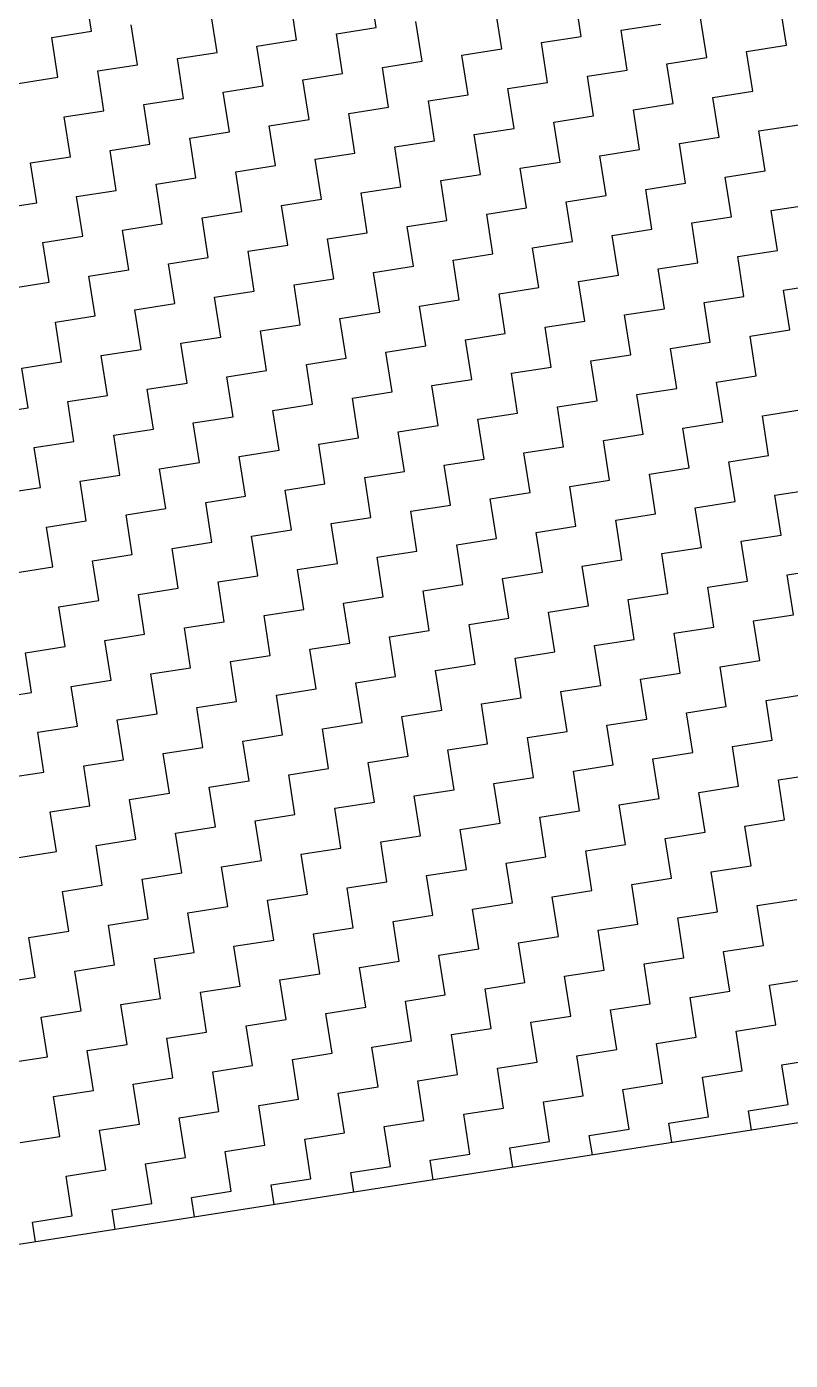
# Model space of a CAD drawing. Header units: metres. Extents: x 288488 to 290462, y 1999122 to 2001536.
# Drawn here: x 290184.9 to 290279, y 1999770.1 to 1999934.3 of the extents above; entities that cross this region are included whole.
import ezdxf

# ---------------------------------------------------------------- set-up
doc = ezdxf.new("R2010")
doc.units = ezdxf.units.M
doc.header["$MEASUREMENT"] = 0
doc.layers.add('POLY_HATCH', color=12, linetype='Continuous')

msp = doc.modelspace()

# ---------------------------------------------------------------- linework, layer by layer
at = {"layer": 'POLY_HATCH', "linetype": 'Continuous'}
for p, q in [((290192.88, 1999933.78), (290192.12, 1999938.68)), ((290227.95, 1999934.21), (290227.19, 1999939.12)), ((290253.22, 1999933.13), (290252.46, 1999938.03)), ((290208.35, 1999931.16), (290207.59, 1999936.06)), ((290218.15, 1999932.69), (290217.39, 1999937.59)), ((290243.42, 1999931.6), (290242.65, 1999936.5)), ((290278.49, 1999932.04), (290277.72, 1999936.94)), ((290198.55, 1999929.64), (290197.78, 1999934.54)), ((290233.62, 1999930.08), (290232.85, 1999934.98)), ((290258.12, 1999933.89), (290263.02, 1999934.65)), ((290268.68, 1999930.52), (290267.92, 1999935.42)), ((290187.98, 1999933.01), (290192.88, 1999933.78)), ((290188.74, 1999928.11), (290187.98, 1999933.01)), ((290223.05, 1999933.45), (290227.95, 1999934.21)), ((290223.81, 1999928.55), (290223.05, 1999933.45)), ((290248.32, 1999932.37), (290253.22, 1999933.13)), ((290258.88, 1999928.99), (290258.12, 1999933.89)), ((290203.45, 1999930.4), (290208.35, 1999931.16)), ((290213.25, 1999931.93), (290218.15, 1999932.69)), ((290214.01, 1999927.03), (290213.25, 1999931.93)), ((290238.52, 1999930.84), (290243.42, 1999931.6)), ((290249.08, 1999927.46), (290248.32, 1999932.37)), ((290273.59, 1999931.28), (290278.49, 1999932.04)), ((290274.35, 1999926.38), (290273.59, 1999931.28)), ((290193.65, 1999928.88), (290198.55, 1999929.64)), ((290204.21, 1999925.5), (290203.45, 1999930.4)), ((290228.71, 1999929.31), (290233.62, 1999930.08)), ((290239.28, 1999925.94), (290238.52, 1999930.84)), ((290263.78, 1999929.75), (290268.68, 1999930.52)), ((290264.55, 1999924.85), (290263.78, 1999929.75)), ((290183.84, 1999927.35), (290188.74, 1999928.11)), ((290194.41, 1999923.97), (290193.65, 1999928.88)), ((290218.91, 1999927.79), (290223.81, 1999928.55)), ((290229.48, 1999924.41), (290228.71, 1999929.31)), ((290253.98, 1999928.23), (290258.88, 1999928.99)), ((290254.74, 1999923.33), (290253.98, 1999928.23)), ((290209.11, 1999926.26), (290214.01, 1999927.03)), ((290209.87, 1999921.36), (290209.11, 1999926.26)), ((290219.68, 1999922.89), (290218.91, 1999927.79)), ((290244.18, 1999926.7), (290249.08, 1999927.46)), ((290244.94, 1999921.8), (290244.18, 1999926.7)), ((290269.45, 1999925.61), (290274.35, 1999926.38)), ((290199.31, 1999924.74), (290204.21, 1999925.5)), ((290200.07, 1999919.84), (290199.31, 1999924.74)), ((290234.38, 1999925.18), (290239.28, 1999925.94)), ((290235.14, 1999920.27), (290234.38, 1999925.18)), ((290259.65, 1999924.09), (290264.55, 1999924.85)), ((290270.21, 1999920.71), (290269.45, 1999925.61)), ((290189.51, 1999923.21), (290194.41, 1999923.97)), ((290190.27, 1999918.31), (290189.51, 1999923.21)), ((290224.58, 1999923.65), (290229.48, 1999924.41)), ((290225.34, 1999918.75), (290224.58, 1999923.65)), ((290249.84, 1999922.56), (290254.74, 1999923.33)), ((290260.41, 1999919.19), (290259.65, 1999924.09)), ((290204.97, 1999920.6), (290209.87, 1999921.36)), ((290214.77, 1999922.12), (290219.68, 1999922.89)), ((290215.54, 1999917.22), (290214.77, 1999922.12)), ((290240.04, 1999921.04), (290244.94, 1999921.8)), ((290250.61, 1999917.66), (290249.84, 1999922.56)), ((290275.11, 1999921.48), (290280.01, 1999922.24)), ((290275.87, 1999916.58), (290275.11, 1999921.48)), ((290195.17, 1999919.07), (290200.07, 1999919.84)), ((290205.74, 1999915.7), (290204.97, 1999920.6)), ((290230.24, 1999919.51), (290235.14, 1999920.27)), ((290240.8, 1999916.14), (290240.04, 1999921.04)), ((290265.31, 1999919.95), (290270.21, 1999920.71)), ((290266.07, 1999915.05), (290265.31, 1999919.95)), ((290185.37, 1999917.55), (290190.27, 1999918.31)), ((290195.93, 1999914.17), (290195.17, 1999919.07)), ((290220.44, 1999917.99), (290225.34, 1999918.75)), ((290221.2, 1999913.09), (290220.44, 1999917.99)), ((290231, 1999914.61), (290230.24, 1999919.51)), ((290255.51, 1999918.43), (290260.41, 1999919.19)), ((290256.27, 1999913.52), (290255.51, 1999918.43)), ((290186.13, 1999912.65), (290185.37, 1999917.55)), ((290210.64, 1999916.46), (290215.54, 1999917.22)), ((290211.4, 1999911.56), (290210.64, 1999916.46)), ((290245.71, 1999916.9), (290250.61, 1999917.66)), ((290246.47, 1999912), (290245.71, 1999916.9)), ((290270.97, 1999915.81), (290275.87, 1999916.58)), ((290200.83, 1999914.94), (290205.74, 1999915.7)), ((290201.6, 1999910.03), (290200.83, 1999914.94)), ((290235.9, 1999915.37), (290240.8, 1999916.14)), ((290236.67, 1999910.47), (290235.9, 1999915.37)), ((290261.17, 1999914.29), (290266.07, 1999915.05)), ((290271.74, 1999910.91), (290270.97, 1999915.81)), ((290191.03, 1999913.41), (290195.93, 1999914.17)), ((290191.8, 1999908.51), (290191.03, 1999913.41)), ((290216.3, 1999912.32), (290221.2, 1999913.09)), ((290226.1, 1999913.85), (290231, 1999914.61)), ((290226.86, 1999908.95), (290226.1, 1999913.85)), ((290251.37, 1999912.76), (290256.27, 1999913.52)), ((290261.93, 1999909.39), (290261.17, 1999914.29)), ((290181.23, 1999911.88), (290186.13, 1999912.65)), ((290206.5, 1999910.8), (290211.4, 1999911.56)), ((290217.06, 1999907.42), (290216.3, 1999912.32)), ((290241.57, 1999911.24), (290246.47, 1999912)), ((290252.13, 1999907.86), (290251.37, 1999912.76)), ((290276.64, 1999911.67), (290281.54, 1999912.44)), ((290277.4, 1999906.77), (290276.64, 1999911.67)), ((290196.7, 1999909.27), (290201.6, 1999910.03)), ((290207.26, 1999905.9), (290206.5, 1999910.8)), ((290231.77, 1999909.71), (290236.67, 1999910.47)), ((290242.33, 1999906.33), (290241.57, 1999911.24)), ((290266.84, 1999910.15), (290271.74, 1999910.91)), ((290267.6, 1999905.25), (290266.84, 1999910.15)), ((290186.89, 1999907.75), (290191.8, 1999908.51)), ((290197.46, 1999904.37), (290196.7, 1999909.27)), ((290221.96, 1999908.18), (290226.86, 1999908.95)), ((290222.73, 1999903.28), (290221.96, 1999908.18)), ((290232.53, 1999904.81), (290231.77, 1999909.71)), ((290257.03, 1999908.62), (290261.93, 1999909.39)), ((290257.8, 1999903.72), (290257.03, 1999908.62)), ((290187.66, 1999902.84), (290186.89, 1999907.75)), ((290212.16, 1999906.66), (290217.06, 1999907.42)), ((290212.93, 1999901.76), (290212.16, 1999906.66)), ((290247.23, 1999907.1), (290252.13, 1999907.86)), ((290247.99, 1999902.2), (290247.23, 1999907.1)), ((290272.5, 1999906.01), (290277.4, 1999906.77)), ((290202.36, 1999905.13), (290207.26, 1999905.9)), ((290203.12, 1999900.23), (290202.36, 1999905.13)), ((290237.43, 1999905.57), (290242.33, 1999906.33)), ((290238.19, 1999900.67), (290237.43, 1999905.57)), ((290262.7, 1999904.49), (290267.6, 1999905.25)), ((290273.26, 1999901.11), (290272.5, 1999906.01)), ((290192.56, 1999903.61), (290197.46, 1999904.37)), ((290193.32, 1999898.71), (290192.56, 1999903.61)), ((290217.83, 1999902.52), (290222.73, 1999903.28)), ((290227.63, 1999904.05), (290232.53, 1999904.81)), ((290228.39, 1999899.15), (290227.63, 1999904.05)), ((290252.9, 1999902.96), (290257.8, 1999903.72)), ((290263.46, 1999899.58), (290262.7, 1999904.49)), ((290182.76, 1999902.08), (290187.66, 1999902.84)), ((290208.02, 1999901), (290212.93, 1999901.76)), ((290218.59, 1999897.62), (290217.83, 1999902.52)), ((290243.09, 1999901.43), (290247.99, 1999902.2)), ((290253.66, 1999898.06), (290252.9, 1999902.96)), ((290278.16, 1999901.87), (290283.06, 1999902.64)), ((290278.93, 1999896.97), (290278.16, 1999901.87)), ((290198.22, 1999899.47), (290203.12, 1999900.23)), ((290208.79, 1999896.09), (290208.02, 1999901)), ((290233.29, 1999899.91), (290238.19, 1999900.67)), ((290243.86, 1999896.53), (290243.09, 1999901.43)), ((290268.36, 1999900.35), (290273.26, 1999901.11)), ((290269.12, 1999895.45), (290268.36, 1999900.35)), ((290188.42, 1999897.94), (290193.32, 1999898.71)), ((290198.99, 1999894.57), (290198.22, 1999899.47)), ((290223.49, 1999898.38), (290228.39, 1999899.15)), ((290224.25, 1999893.48), (290223.49, 1999898.38)), ((290234.05, 1999895.01), (290233.29, 1999899.91)), ((290258.56, 1999898.82), (290263.46, 1999899.58)), ((290259.32, 1999893.92), (290258.56, 1999898.82)), ((290189.18, 1999893.04), (290188.42, 1999897.94)), ((290213.69, 1999896.86), (290218.59, 1999897.62)), ((290214.45, 1999891.96), (290213.69, 1999896.86)), ((290248.76, 1999897.3), (290253.66, 1999898.06)), ((290249.52, 1999892.4), (290248.76, 1999897.3)), ((290274.02, 1999896.21), (290278.93, 1999896.97)), ((290203.89, 1999895.33), (290208.79, 1999896.09)), ((290204.65, 1999890.43), (290203.89, 1999895.33)), ((290229.15, 1999894.24), (290234.05, 1999895.01)), ((290238.96, 1999895.77), (290243.86, 1999896.53)), ((290239.72, 1999890.87), (290238.96, 1999895.77)), ((290264.22, 1999894.68), (290269.12, 1999895.45)), ((290274.79, 1999891.31), (290274.02, 1999896.21)), ((290194.08, 1999893.81), (290198.99, 1999894.57)), ((290194.85, 1999888.91), (290194.08, 1999893.81)), ((290219.35, 1999892.72), (290224.25, 1999893.48)), ((290229.92, 1999889.34), (290229.15, 1999894.24)), ((290254.42, 1999893.16), (290259.32, 1999893.92)), ((290264.99, 1999889.78), (290264.22, 1999894.68)), ((290184.28, 1999892.28), (290189.18, 1999893.04)), ((290185.05, 1999887.38), (290184.28, 1999892.28)), ((290209.55, 1999891.19), (290214.45, 1999891.96)), ((290220.11, 1999887.82), (290219.35, 1999892.72)), ((290244.62, 1999891.63), (290249.52, 1999892.4)), ((290255.18, 1999888.26), (290254.42, 1999893.16)), ((290199.75, 1999889.67), (290204.65, 1999890.43)), ((290210.31, 1999886.29), (290209.55, 1999891.19)), ((290234.82, 1999890.11), (290239.72, 1999890.87)), ((290235.58, 1999885.21), (290234.82, 1999890.11)), ((290245.38, 1999886.73), (290244.62, 1999891.63)), ((290269.89, 1999890.55), (290274.79, 1999891.31)), ((290270.65, 1999885.64), (290269.89, 1999890.55)), ((290189.95, 1999888.14), (290194.85, 1999888.91)), ((290200.51, 1999884.77), (290199.75, 1999889.67)), ((290225.02, 1999888.58), (290229.92, 1999889.34)), ((290225.78, 1999883.68), (290225.02, 1999888.58)), ((290260.08, 1999889.02), (290264.99, 1999889.78)), ((290260.85, 1999884.12), (290260.08, 1999889.02)), ((290180.14, 1999886.62), (290185.05, 1999887.38)), ((290190.71, 1999883.24), (290189.95, 1999888.14)), ((290215.21, 1999887.06), (290220.11, 1999887.82)), ((290215.98, 1999882.15), (290215.21, 1999887.06)), ((290250.28, 1999887.49), (290255.18, 1999888.26)), ((290251.05, 1999882.59), (290250.28, 1999887.49)), ((290275.55, 1999886.41), (290280.45, 1999887.17)), ((290205.41, 1999885.53), (290210.31, 1999886.29)), ((290206.17, 1999880.63), (290205.41, 1999885.53)), ((290230.68, 1999884.44), (290235.58, 1999885.21)), ((290240.48, 1999885.97), (290245.38, 1999886.73)), ((290241.24, 1999881.07), (290240.48, 1999885.97)), ((290265.75, 1999884.88), (290270.65, 1999885.64)), ((290276.31, 1999881.51), (290275.55, 1999886.41)), ((290195.61, 1999884), (290200.51, 1999884.77)), ((290196.37, 1999879.1), (290195.61, 1999884)), ((290220.88, 1999882.92), (290225.78, 1999883.68)), ((290231.44, 1999879.54), (290230.68, 1999884.44)), ((290255.95, 1999883.36), (290260.85, 1999884.12)), ((290266.51, 1999879.98), (290265.75, 1999884.88)), ((290185.81, 1999882.48), (290190.71, 1999883.24)), ((290186.57, 1999877.58), (290185.81, 1999882.48)), ((290211.08, 1999881.39), (290215.98, 1999882.15)), ((290221.64, 1999878.02), (290220.88, 1999882.92)), ((290246.14, 1999881.83), (290251.05, 1999882.59)), ((290256.71, 1999878.46), (290255.95, 1999883.36)), ((290201.27, 1999879.87), (290206.17, 1999880.63)), ((290211.84, 1999876.49), (290211.08, 1999881.39)), ((290236.34, 1999880.3), (290241.24, 1999881.07)), ((290237.11, 1999875.4), (290236.34, 1999880.3)), ((290246.91, 1999876.93), (290246.14, 1999881.83)), ((290271.41, 1999880.74), (290276.31, 1999881.51)), ((290272.17, 1999875.84), (290271.41, 1999880.74)), ((290191.47, 1999878.34), (290196.37, 1999879.1)), ((290202.04, 1999874.97), (290201.27, 1999879.87)), ((290226.54, 1999878.78), (290231.44, 1999879.54)), ((290227.3, 1999873.88), (290226.54, 1999878.78)), ((290261.61, 1999879.22), (290266.51, 1999879.98)), ((290262.37, 1999874.32), (290261.61, 1999879.22)), ((290181.67, 1999876.81), (290186.57, 1999877.58)), ((290192.23, 1999873.44), (290191.47, 1999878.34)), ((290216.74, 1999877.25), (290221.64, 1999878.02)), ((290217.5, 1999872.35), (290216.74, 1999877.25)), ((290242.01, 1999876.17), (290246.91, 1999876.93)), ((290251.81, 1999877.69), (290256.71, 1999878.46)), ((290252.57, 1999872.79), (290251.81, 1999877.69)), ((290277.08, 1999876.61), (290281.98, 1999877.37)), ((290206.94, 1999875.73), (290211.84, 1999876.49)), ((290207.7, 1999870.83), (290206.94, 1999875.73)), ((290232.2, 1999874.64), (290237.11, 1999875.4)), ((290242.77, 1999871.27), (290242.01, 1999876.17)), ((290267.27, 1999875.08), (290272.17, 1999875.84)), ((290277.84, 1999871.7), (290277.08, 1999876.61)), ((290197.14, 1999874.2), (290202.04, 1999874.97)), ((290197.9, 1999869.3), (290197.14, 1999874.2)), ((290222.4, 1999873.12), (290227.3, 1999873.88)), ((290232.97, 1999869.74), (290232.2, 1999874.64)), ((290257.47, 1999873.55), (290262.37, 1999874.32)), ((290268.04, 1999870.18), (290267.27, 1999875.08)), ((290187.33, 1999872.68), (290192.23, 1999873.44)), ((290188.1, 1999867.78), (290187.33, 1999872.68)), ((290212.6, 1999871.59), (290217.5, 1999872.35)), ((290223.17, 1999868.21), (290222.4, 1999873.12)), ((290247.67, 1999872.03), (290252.57, 1999872.79)), ((290248.43, 1999867.13), (290247.67, 1999872.03)), ((290258.23, 1999868.65), (290257.47, 1999873.55)), ((290202.8, 1999870.06), (290207.7, 1999870.83)), ((290213.36, 1999866.69), (290212.6, 1999871.59)), ((290237.87, 1999870.5), (290242.77, 1999871.27)), ((290238.63, 1999865.6), (290237.87, 1999870.5)), ((290272.94, 1999870.94), (290277.84, 1999871.7)), ((290273.7, 1999866.04), (290272.94, 1999870.94)), ((290193, 1999868.54), (290197.9, 1999869.3)), ((290203.56, 1999865.16), (290202.8, 1999870.06)), ((290228.07, 1999868.98), (290232.97, 1999869.74)), ((290228.83, 1999864.08), (290228.07, 1999868.98)), ((290263.14, 1999869.42), (290268.04, 1999870.18)), ((290263.9, 1999864.52), (290263.14, 1999869.42)), ((290183.2, 1999867.01), (290188.1, 1999867.78)), ((290193.76, 1999863.64), (290193, 1999868.54)), ((290218.26, 1999867.45), (290223.17, 1999868.21)), ((290219.03, 1999862.55), (290218.26, 1999867.45)), ((290243.53, 1999866.36), (290248.43, 1999867.13)), ((290253.33, 1999867.89), (290258.23, 1999868.65)), ((290254.1, 1999862.99), (290253.33, 1999867.89)), ((290278.6, 1999866.8), (290283.5, 1999867.57)), ((290208.46, 1999865.93), (290213.36, 1999866.69)), ((290209.23, 1999861.03), (290208.46, 1999865.93)), ((290233.73, 1999864.84), (290238.63, 1999865.6)), ((290244.29, 1999861.46), (290243.53, 1999866.36)), ((290268.8, 1999865.28), (290273.7, 1999866.04)), ((290279.36, 1999861.9), (290278.6, 1999866.8)), ((290198.66, 1999864.4), (290203.56, 1999865.16)), ((290199.42, 1999859.5), (290198.66, 1999864.4)), ((290223.93, 1999863.31), (290228.83, 1999864.08)), ((290234.49, 1999859.94), (290233.73, 1999864.84)), ((290259, 1999863.75), (290263.9, 1999864.52)), ((290269.56, 1999860.38), (290268.8, 1999865.28)), ((290188.86, 1999862.87), (290193.76, 1999863.64)), ((290189.62, 1999857.97), (290188.86, 1999862.87)), ((290214.13, 1999861.79), (290219.03, 1999862.55)), ((290224.69, 1999858.41), (290223.93, 1999863.31)), ((290249.2, 1999862.23), (290254.1, 1999862.99)), ((290249.96, 1999857.33), (290249.2, 1999862.23)), ((290259.76, 1999858.85), (290259, 1999863.75)), ((290204.32, 1999860.26), (290209.23, 1999861.03)), ((290214.89, 1999856.89), (290214.13, 1999861.79)), ((290239.39, 1999860.7), (290244.29, 1999861.46)), ((290240.16, 1999855.8), (290239.39, 1999860.7)), ((290274.46, 1999861.14), (290279.36, 1999861.9)), ((290275.23, 1999856.24), (290274.46, 1999861.14)), ((290194.52, 1999858.74), (290199.42, 1999859.5)), ((290205.09, 1999855.36), (290204.32, 1999860.26)), ((290229.59, 1999859.18), (290234.49, 1999859.94)), ((290230.35, 1999854.27), (290229.59, 1999859.18)), ((290254.86, 1999858.09), (290259.76, 1999858.85)), ((290264.66, 1999859.61), (290269.56, 1999860.38)), ((290265.42, 1999854.71), (290264.66, 1999859.61)), ((290184.72, 1999857.21), (290189.62, 1999857.97)), ((290185.48, 1999852.31), (290184.72, 1999857.21)), ((290195.29, 1999853.84), (290194.52, 1999858.74)), ((290219.79, 1999857.65), (290224.69, 1999858.41)), ((290220.55, 1999852.75), (290219.79, 1999857.65)), ((290245.06, 1999856.56), (290249.96, 1999857.33)), ((290255.62, 1999853.19), (290254.86, 1999858.09)), ((290209.99, 1999856.12), (290214.89, 1999856.89)), ((290210.75, 1999851.22), (290209.99, 1999856.12)), ((290235.26, 1999855.04), (290240.16, 1999855.8)), ((290245.82, 1999851.66), (290245.06, 1999856.56)), ((290270.33, 1999855.48), (290275.23, 1999856.24)), ((290200.19, 1999854.6), (290205.09, 1999855.36)), ((290200.95, 1999849.7), (290200.19, 1999854.6)), ((290225.45, 1999853.51), (290230.35, 1999854.27)), ((290236.02, 1999850.14), (290235.26, 1999855.04)), ((290260.52, 1999853.95), (290265.42, 1999854.71)), ((290261.29, 1999849.05), (290260.52, 1999853.95)), ((290271.09, 1999850.58), (290270.33, 1999855.48)), ((290180.58, 1999851.55), (290185.48, 1999852.31)), ((290190.38, 1999853.07), (290195.29, 1999853.84)), ((290191.15, 1999848.17), (290190.38, 1999853.07)), ((290215.65, 1999851.99), (290220.55, 1999852.75)), ((290226.22, 1999848.61), (290225.45, 1999853.51)), ((290250.72, 1999852.42), (290255.62, 1999853.19)), ((290251.48, 1999847.52), (290250.72, 1999852.42)), ((290205.85, 1999850.46), (290210.75, 1999851.22)), ((290216.42, 1999847.09), (290215.65, 1999851.99)), ((290240.92, 1999850.9), (290245.82, 1999851.66)), ((290241.68, 1999846), (290240.92, 1999850.9)), ((290275.99, 1999851.34), (290280.89, 1999852.1)), ((290276.75, 1999846.44), (290275.99, 1999851.34)), ((290196.05, 1999848.93), (290200.95, 1999849.7)), ((290206.61, 1999845.56), (290205.85, 1999850.46)), ((290231.12, 1999849.37), (290236.02, 1999850.14)), ((290231.88, 1999844.47), (290231.12, 1999849.37)), ((290256.39, 1999848.29), (290261.29, 1999849.05)), ((290266.19, 1999849.81), (290271.09, 1999850.58)), ((290266.95, 1999844.91), (290266.19, 1999849.81)), ((290186.25, 1999847.41), (290191.15, 1999848.17)), ((290187.01, 1999842.51), (290186.25, 1999847.41)), ((290196.81, 1999844.03), (290196.05, 1999848.93)), ((290221.32, 1999847.85), (290226.22, 1999848.61)), ((290222.08, 1999842.95), (290221.32, 1999847.85)), ((290246.58, 1999846.76), (290251.48, 1999847.52)), ((290257.15, 1999843.39), (290256.39, 1999848.29)), ((290211.51, 1999846.32), (290216.42, 1999847.09)), ((290212.28, 1999841.42), (290211.51, 1999846.32)), ((290236.78, 1999845.24), (290241.68, 1999846)), ((290247.35, 1999841.86), (290246.58, 1999846.76)), ((290271.85, 1999845.67), (290276.75, 1999846.44)), ((290201.71, 1999844.8), (290206.61, 1999845.56)), ((290202.48, 1999839.9), (290201.71, 1999844.8)), ((290226.98, 1999843.71), (290231.88, 1999844.47)), ((290237.54, 1999840.33), (290236.78, 1999845.24)), ((290262.05, 1999844.15), (290266.95, 1999844.91)), ((290262.81, 1999839.25), (290262.05, 1999844.15)), ((290272.61, 1999840.77), (290271.85, 1999845.67)), ((290182.11, 1999841.75), (290187.01, 1999842.51)), ((290191.91, 1999843.27), (290196.81, 1999844.03)), ((290192.67, 1999838.37), (290191.91, 1999843.27)), ((290217.18, 1999842.18), (290222.08, 1999842.95)), ((290227.74, 1999838.81), (290226.98, 1999843.71)), ((290252.25, 1999842.62), (290257.15, 1999843.39)), ((290253.01, 1999837.72), (290252.25, 1999842.62)), ((290207.38, 1999840.66), (290212.28, 1999841.42)), ((290217.94, 1999837.28), (290217.18, 1999842.18)), ((290242.45, 1999841.1), (290247.35, 1999841.86)), ((290243.21, 1999836.2), (290242.45, 1999841.1)), ((290267.71, 1999840.01), (290272.61, 1999840.77)), ((290277.51, 1999841.54), (290282.42, 1999842.3)), ((290278.28, 1999836.64), (290277.51, 1999841.54)), ((290197.57, 1999839.13), (290202.48, 1999839.9)), ((290198.34, 1999834.23), (290197.57, 1999839.13)), ((290208.14, 1999835.76), (290207.38, 1999840.66)), ((290232.64, 1999839.57), (290237.54, 1999840.33)), ((290233.41, 1999834.67), (290232.64, 1999839.57)), ((290257.91, 1999838.49), (290262.81, 1999839.25)), ((290268.48, 1999835.11), (290267.71, 1999840.01)), ((290187.77, 1999837.61), (290192.67, 1999838.37)), ((290188.54, 1999832.71), (290187.77, 1999837.61)), ((290222.84, 1999838.05), (290227.74, 1999838.81)), ((290223.6, 1999833.15), (290222.84, 1999838.05)), ((290248.11, 1999836.96), (290253.01, 1999837.72)), ((290258.67, 1999833.58), (290257.91, 1999838.49)), ((290213.04, 1999836.52), (290217.94, 1999837.28)), ((290213.8, 1999831.62), (290213.04, 1999836.52)), ((290238.31, 1999835.43), (290243.21, 1999836.2)), ((290248.87, 1999832.06), (290248.11, 1999836.96)), ((290273.38, 1999835.87), (290278.28, 1999836.64)), ((290274.14, 1999830.97), (290273.38, 1999835.87)), ((290193.44, 1999833.47), (290198.34, 1999834.23)), ((290203.24, 1999835), (290208.14, 1999835.76)), ((290204, 1999830.09), (290203.24, 1999835)), ((290228.51, 1999833.91), (290233.41, 1999834.67)), ((290239.07, 1999830.53), (290238.31, 1999835.43)), ((290263.57, 1999834.35), (290268.48, 1999835.11)), ((290264.34, 1999829.45), (290263.57, 1999834.35)), ((290183.63, 1999831.94), (290188.54, 1999832.71)), ((290194.2, 1999828.57), (290193.44, 1999833.47)), ((290218.7, 1999832.38), (290223.6, 1999833.15)), ((290229.27, 1999829.01), (290228.51, 1999833.91)), ((290253.77, 1999832.82), (290258.67, 1999833.58)), ((290254.54, 1999827.92), (290253.77, 1999832.82)), ((290208.9, 1999830.86), (290213.8, 1999831.62)), ((290219.47, 1999827.48), (290218.7, 1999832.38)), ((290243.97, 1999831.3), (290248.87, 1999832.06)), ((290244.73, 1999826.39), (290243.97, 1999831.3)), ((290269.24, 1999830.21), (290274.14, 1999830.97)), ((290199.1, 1999829.33), (290204, 1999830.09)), ((290199.86, 1999824.43), (290199.1, 1999829.33)), ((290209.66, 1999825.96), (290208.9, 1999830.86)), ((290234.17, 1999829.77), (290239.07, 1999830.53)), ((290234.93, 1999824.87), (290234.17, 1999829.77)), ((290259.44, 1999828.68), (290264.34, 1999829.45)), ((290270, 1999825.31), (290269.24, 1999830.21)), ((290189.3, 1999827.81), (290194.2, 1999828.57)), ((290190.06, 1999822.9), (290189.3, 1999827.81)), ((290224.37, 1999828.24), (290229.27, 1999829.01)), ((290225.13, 1999823.34), (290224.37, 1999828.24)), ((290249.63, 1999827.16), (290254.54, 1999827.92)), ((290260.2, 1999823.78), (290259.44, 1999828.68)), ((290214.57, 1999826.72), (290219.47, 1999827.48)), ((290215.33, 1999821.82), (290214.57, 1999826.72)), ((290239.83, 1999825.63), (290244.73, 1999826.39)), ((290250.4, 1999822.26), (290249.63, 1999827.16)), ((290274.9, 1999826.07), (290279.8, 1999826.83)), ((290275.66, 1999821.17), (290274.9, 1999826.07)), ((290194.96, 1999823.67), (290199.86, 1999824.43)), ((290204.76, 1999825.19), (290209.66, 1999825.96)), ((290205.53, 1999820.29), (290204.76, 1999825.19)), ((290230.03, 1999824.11), (290234.93, 1999824.87)), ((290240.6, 1999820.73), (290239.83, 1999825.63)), ((290265.1, 1999824.55), (290270, 1999825.31)), ((290265.86, 1999819.64), (290265.1, 1999824.55)), ((290185.16, 1999822.14), (290190.06, 1999822.9)), ((290195.72, 1999818.77), (290194.96, 1999823.67)), ((290220.23, 1999822.58), (290225.13, 1999823.34)), ((290230.79, 1999819.21), (290230.03, 1999824.11)), ((290255.3, 1999823.02), (290260.2, 1999823.78)), ((290256.06, 1999818.12), (290255.3, 1999823.02)), ((290185.92, 1999817.24), (290185.16, 1999822.14)), ((290210.43, 1999821.06), (290215.33, 1999821.82)), ((290220.99, 1999817.68), (290220.23, 1999822.58)), ((290245.5, 1999821.49), (290250.4, 1999822.26)), ((290246.26, 1999816.59), (290245.5, 1999821.49)), ((290270.76, 1999820.41), (290275.66, 1999821.17)), ((290200.63, 1999819.53), (290205.53, 1999820.29)), ((290201.39, 1999814.63), (290200.63, 1999819.53)), ((290211.19, 1999816.15), (290210.43, 1999821.06)), ((290235.69, 1999819.97), (290240.6, 1999820.73)), ((290236.46, 1999815.07), (290235.69, 1999819.97)), ((290260.96, 1999818.88), (290265.86, 1999819.64)), ((290271.53, 1999815.51), (290270.76, 1999820.41)), ((290190.82, 1999818), (290195.72, 1999818.77)), ((290191.59, 1999813.1), (290190.82, 1999818)), ((290225.89, 1999818.44), (290230.79, 1999819.21)), ((290226.66, 1999813.54), (290225.89, 1999818.44)), ((290251.16, 1999817.36), (290256.06, 1999818.12)), ((290261.72, 1999813.98), (290260.96, 1999818.88)), ((290181.02, 1999816.48), (290185.92, 1999817.24)), ((290206.29, 1999815.39), (290211.19, 1999816.15)), ((290216.09, 1999816.92), (290220.99, 1999817.68)), ((290216.85, 1999812.02), (290216.09, 1999816.92)), ((290241.36, 1999815.83), (290246.26, 1999816.59)), ((290251.92, 1999812.45), (290251.16, 1999817.36)), ((290276.43, 1999816.27), (290281.33, 1999817.03)), ((290277.19, 1999811.37), (290276.43, 1999816.27)), ((290196.49, 1999813.87), (290201.39, 1999814.63)), ((290207.05, 1999810.49), (290206.29, 1999815.39)), ((290231.56, 1999814.3), (290236.46, 1999815.07)), ((290242.12, 1999810.93), (290241.36, 1999815.83)), ((290266.63, 1999814.74), (290271.53, 1999815.51)), ((290267.39, 1999809.84), (290266.63, 1999814.74)), ((290186.69, 1999812.34), (290191.59, 1999813.1)), ((290197.25, 1999808.96), (290196.49, 1999813.87)), ((290221.75, 1999812.78), (290226.66, 1999813.54)), ((290232.32, 1999809.4), (290231.56, 1999814.3)), ((290256.82, 1999813.22), (290261.72, 1999813.98)), ((290257.59, 1999808.32), (290256.82, 1999813.22)), ((290187.45, 1999807.44), (290186.69, 1999812.34)), ((290211.95, 1999811.25), (290216.85, 1999812.02)), ((290212.72, 1999806.35), (290211.95, 1999811.25)), ((290222.52, 1999807.88), (290221.75, 1999812.78)), ((290247.02, 1999811.69), (290251.92, 1999812.45)), ((290247.78, 1999806.79), (290247.02, 1999811.69)), ((290272.29, 1999810.61), (290277.19, 1999811.37)), ((290202.15, 1999809.73), (290207.05, 1999810.49)), ((290202.91, 1999804.83), (290202.15, 1999809.73)), ((290237.22, 1999810.17), (290242.12, 1999810.93)), ((290237.98, 1999805.27), (290237.22, 1999810.17)), ((290262.49, 1999809.08), (290267.39, 1999809.84)), ((290273.05, 1999805.7), (290272.29, 1999810.61)), ((290192.35, 1999808.2), (290197.25, 1999808.96)), ((290193.11, 1999803.3), (290192.35, 1999808.2)), ((290227.42, 1999808.64), (290232.32, 1999809.4)), ((290228.18, 1999803.74), (290227.42, 1999808.64)), ((290252.69, 1999807.55), (290257.59, 1999808.32)), ((290263.25, 1999804.18), (290262.49, 1999809.08)), ((290182.55, 1999806.68), (290187.45, 1999807.44)), ((290207.81, 1999805.59), (290212.72, 1999806.35)), ((290217.62, 1999807.12), (290222.52, 1999807.88)), ((290218.38, 1999802.21), (290217.62, 1999807.12)), ((290242.88, 1999806.03), (290247.78, 1999806.79)), ((290253.45, 1999802.65), (290252.69, 1999807.55)), ((290277.95, 1999806.47), (290282.85, 1999807.23)), ((290278.72, 1999801.57), (290277.95, 1999806.47)), ((290198.01, 1999804.06), (290202.91, 1999804.83)), ((290208.58, 1999800.69), (290207.81, 1999805.59)), ((290233.08, 1999804.5), (290237.98, 1999805.27)), ((290243.65, 1999801.13), (290242.88, 1999806.03)), ((290268.15, 1999804.94), (290273.05, 1999805.7)), ((290268.91, 1999800.04), (290268.15, 1999804.94)), ((290188.21, 1999802.54), (290193.11, 1999803.3)), ((290198.78, 1999799.16), (290198.01, 1999804.06)), ((290223.28, 1999802.98), (290228.18, 1999803.74)), ((290233.84, 1999799.6), (290233.08, 1999804.5)), ((290258.35, 1999803.42), (290263.25, 1999804.18)), ((290259.11, 1999798.51), (290258.35, 1999803.42)), ((290188.97, 1999797.64), (290188.21, 1999802.54)), ((290213.48, 1999801.45), (290218.38, 1999802.21)), ((290214.24, 1999796.55), (290213.48, 1999801.45)), ((290224.04, 1999798.08), (290223.28, 1999802.98)), ((290248.55, 1999801.89), (290253.45, 1999802.65)), ((290249.31, 1999796.99), (290248.55, 1999801.89)), ((290273.82, 1999800.8), (290278.72, 1999801.57)), ((290203.68, 1999799.93), (290208.58, 1999800.69)), ((290204.44, 1999795.02), (290203.68, 1999799.93)), ((290238.75, 1999800.36), (290243.65, 1999801.13)), ((290239.51, 1999795.46), (290238.75, 1999800.36)), ((290264.01, 1999799.28), (290268.91, 1999800.04)), ((290274.19, 1999798.4), (290273.82, 1999800.8)), ((290193.87, 1999798.4), (290198.78, 1999799.16)), ((290194.64, 1999793.5), (290193.87, 1999798.4)), ((290219.14, 1999797.31), (290224.04, 1999798.08)), ((290228.94, 1999798.84), (290233.84, 1999799.6)), ((290229.71, 1999793.94), (290228.94, 1999798.84)), ((290254.21, 1999797.75), (290259.11, 1999798.51)), ((290264.39, 1999796.87), (290264.01, 1999799.28)), ((290184.07, 1999796.87), (290188.97, 1999797.64)), ((290209.34, 1999795.79), (290214.24, 1999796.55)), ((290219.91, 1999792.41), (290219.14, 1999797.31)), ((290244.41, 1999796.23), (290249.31, 1999796.99)), ((290254.59, 1999795.35), (290254.21, 1999797.75)), ((290199.54, 1999794.26), (290204.44, 1999795.02)), ((290210.1, 1999790.89), (290209.34, 1999795.79)), ((290234.61, 1999794.7), (290239.51, 1999795.46)), ((290244.78, 1999793.82), (290244.41, 1999796.23)), ((290189.74, 1999792.74), (290194.64, 1999793.5)), ((290200.3, 1999789.36), (290199.54, 1999794.26)), ((290224.81, 1999793.18), (290229.71, 1999793.94)), ((290225.18, 1999790.76), (290224.81, 1999793.18)), ((290234.98, 1999792.29), (290234.61, 1999794.7)), ((290190.5, 1999787.84), (290189.74, 1999792.74)), ((290215, 1999791.65), (290219.91, 1999792.41)), ((290215.38, 1999789.24), (290215, 1999791.65)), ((290205.2, 1999790.12), (290210.1, 1999790.89)), ((290205.58, 1999787.71), (290205.2, 1999790.12)), ((290195.4, 1999788.6), (290200.3, 1999789.36)), ((290195.78, 1999786.18), (290195.4, 1999788.6)), ((290185.6, 1999787.07), (290190.5, 1999787.84)), ((290185.98, 1999784.65), (290185.6, 1999787.07))]:
    msp.add_line(p, q, dxfattribs=at)
at = {"layer": 'POLY_HATCH'}
msp.add_line((290350.66, 1999810.32), (290092.28, 1999770.05), dxfattribs=at)

doc.saveas('drawing.dxf')
